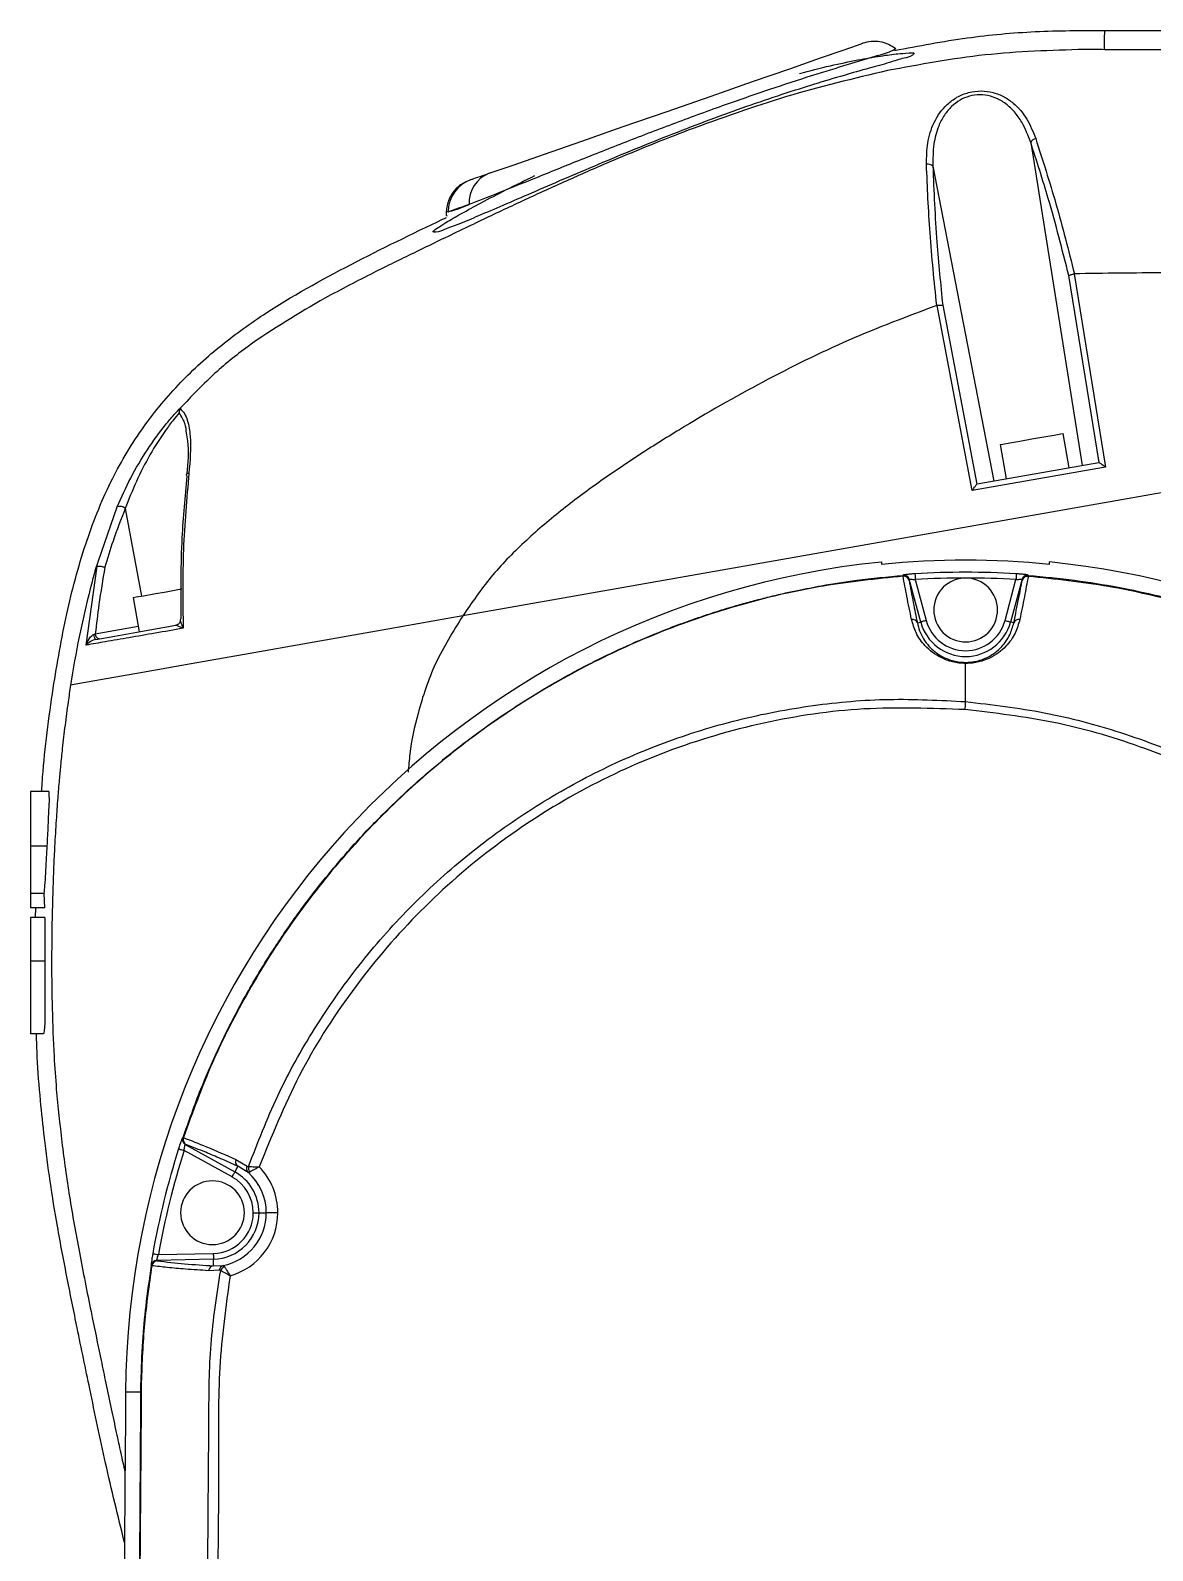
# Model space of a CAD drawing. Header units: millimetres. Extents: x 126 to 938, y 244 to 707.
# Drawn here: x 766.84 to 771.69, y 334.43 to 340.99 of the extents above; entities that cross this region are included whole.
import ezdxf

# ---------------------------------------------------------------- set-up
doc = ezdxf.new("R2010")
doc.units = ezdxf.units.MM

msp = doc.modelspace()

# ---------------------------------------------------------------- linework, layer by layer
at = {"color": 7, "linetype": 'Continuous', "lineweight": 25}
for p, q in [((771.4803, 340.9901), (780.3803, 340.9901)), ((772.007, 340.9057), (771.4794, 340.9069)), ((771.161, 340.5064), (771.3825, 339.1134)), ((770.7388, 340.4044), (771.002, 339.0463)), ((768.6471, 340.2076), (768.6391, 340.2074)), ((771.3486, 339.94), (771.4841, 339.1064)), ((776.795, 339.8901), (768.7105, 338.4646)), ((771.4565, 339.1257), (771.3254, 339.9323)), ((770.9089, 339.005), (770.7569, 339.8039)), ((770.7814, 339.8045), (770.9282, 339.0326)), ((771.3276, 339.1038), (771.3016, 339.2515)), ((771.0568, 339.056), (771.0308, 339.2037)), ((771.4841, 339.1064), (770.9089, 339.005)), ((770.9296, 339.0336), (771.4548, 339.1262)), ((767.1246, 338.6609), (767.219, 338.9352)), ((767.2541, 338.9279), (767.3241, 338.5502)), ((770.5177, 338.6971), (770.5177, 338.6869)), ((771.2429, 338.6869), (771.2429, 338.6971)), ((767.0851, 338.3384), (767.1322, 338.6792)), ((770.6101, 338.6358), (770.6099, 338.639)), ((771.1507, 338.6391), (771.1504, 338.6351)), ((770.6863, 338.4381), (770.637, 338.6223)), ((770.6631, 338.6211), (770.7104, 338.4446)), ((771.0502, 338.4446), (771.0975, 338.6211)), ((771.1237, 338.6223), (771.0743, 338.4381)), ((767.2885, 338.5439), (767.3146, 338.3961)), ((767.4949, 338.4529), (767.4925, 338.4508)), ((770.6719, 338.4343), (770.6863, 338.4381)), ((771.088, 338.4345), (771.0743, 338.4381)), ((767.117, 338.3838), (767.1244, 338.3876)), ((767.1244, 338.3876), (767.3103, 338.4203)), ((770.8803, 338.0948), (770.8803, 338.2593)), ((766.8446, 337.7067), (766.8446, 337.4716)), ((766.9245, 337.7067), (766.8446, 337.7067)), ((766.9172, 337.4716), (766.8446, 337.4716)), ((766.8446, 337.4716), (766.8446, 337.2667)), ((766.9046, 337.2667), (766.8446, 337.2667)), ((766.8446, 337.2667), (766.8446, 337.2051)), ((766.9064, 337.2051), (766.9046, 337.2667)), ((766.9064, 337.2051), (766.8446, 337.2051)), ((766.867, 337.1633), (766.8681, 337.2051)), ((766.8446, 337.1633), (766.8446, 336.9752)), ((766.9068, 337.1633), (766.8446, 337.1633)), ((766.9071, 336.9752), (766.8446, 336.9752)), ((766.8446, 336.9752), (766.8446, 336.6617)), ((766.9018, 336.6617), (766.8446, 336.6617)), ((767.7151, 336.0442), (767.5077, 336.1583)), ((767.513, 336.1839), (767.7272, 336.0661)), ((767.7404, 336.0902), (767.7272, 336.0661)), ((767.731, 336.1197), (767.7798, 336.0904)), ((767.7841, 336.0643), (767.7404, 336.0902)), ((767.8062, 335.8901), (767.8312, 335.8901)), ((767.8312, 335.8901), (767.8627, 335.8901)), ((767.9126, 335.8901), (767.8627, 335.8901)), ((767.6344, 335.6893), (767.3901, 335.6843)), ((767.3972, 335.7094), (767.6339, 335.7143)), ((767.635, 335.661), (767.6344, 335.6893)), ((767.6598, 335.6419), (767.6131, 335.6401)), ((767.635, 335.661), (767.6765, 335.6624)), ((767.3214, 335.1155), (767.2553, 335.116)), ((767.2535, 334.873), (767.1981, 327.1148))]:
    msp.add_line(p, q, dxfattribs=at)
at = {"color": 7, "linetype": 'Continuous', "lineweight": 25, "flags": 128}
for points in [[(771.4794, 340.9069), (771.4799, 340.9535), (771.4803, 340.9901)], [(768.8249, 340.3739), (768.9272, 340.4095), (769.0625, 340.4566), (769.2239, 340.5128), (769.4027, 340.575), (769.5922, 340.6409), (769.7818, 340.7069), (769.9609, 340.7692), (770.121, 340.8249), (770.2535, 340.8711), (770.3524, 340.9055), (770.4142, 340.927), (770.4361, 340.9346), (770.4339, 340.9338)], [(768.7467, 340.3467), (768.7518, 340.3485), (768.7582, 340.3507), (768.766, 340.3535), (768.7752, 340.3566), (768.7857, 340.3603), (768.7974, 340.3644), (768.8105, 340.3689), (768.8249, 340.3739)], [(768.7376, 340.2391), (768.721, 340.2333), (768.7058, 340.228), (768.6922, 340.2233), (768.6801, 340.219), (768.6695, 340.2154), (768.6605, 340.2122), (768.653, 340.2096), (768.6471, 340.2076)], [(771.0308, 339.2037), (771.0411, 339.2055), (771.0704, 339.2107), (771.1144, 339.2185), (771.1662, 339.2276), (771.218, 339.2367), (771.2619, 339.2445), (771.2913, 339.2497), (771.3016, 339.2515)], [(767.5213, 339.0673), (767.5193, 339.0692), (767.5181, 339.0712), (767.5178, 339.0732), (767.5184, 339.0751), (767.5199, 339.0769), (767.5221, 339.0784), (767.5251, 339.0796), (767.5287, 339.0806)], [(770.6616, 338.6461), (770.6616, 338.6454), (770.6617, 338.6439), (770.6619, 338.6415), (770.6621, 338.6384), (770.6623, 338.6347), (770.6626, 338.6305), (770.6628, 338.6259), (770.6631, 338.6211)], [(771.099, 338.6461), (771.099, 338.6454), (771.0989, 338.6439), (771.0987, 338.6415), (771.0985, 338.6384), (771.0983, 338.6347), (771.0981, 338.6305), (771.0978, 338.6259), (771.0975, 338.6211)], [(767.2885, 338.5439), (767.2886, 338.5439), (767.3012, 338.5461), (767.3324, 338.5516), (767.3776, 338.5596), (767.4298, 338.5688), (767.4811, 338.5778), (767.498, 338.5808)], [(768.7105, 338.4646), (768.3877, 338.4077), (768.0695, 338.3516), (767.7595, 338.2969), (767.5378, 338.2578), (767.3277, 338.2208), (767.1467, 338.1888), (767.0742, 338.1761), (767.018, 338.1662)], [(770.7104, 338.4446), (770.7058, 338.4434), (770.7014, 338.4422), (770.6973, 338.4411), (770.6937, 338.4401), (770.6907, 338.4393), (770.6884, 338.4387), (770.6869, 338.4383), (770.6863, 338.4381)], [(771.0502, 338.4446), (771.0548, 338.4434), (771.0592, 338.4422), (771.0633, 338.4411), (771.067, 338.4401), (771.07, 338.4393), (771.0722, 338.4387), (771.0737, 338.4383), (771.0743, 338.4381)], [(767.141, 338.3655), (767.1385, 338.3656), (767.136, 338.3666), (767.1335, 338.3684), (767.1311, 338.3711), (767.1289, 338.3745), (767.1271, 338.3785), (767.1255, 338.3829), (767.1244, 338.3876)], [(767.1267, 338.363), (767.2086, 338.3775), (767.3044, 338.3944), (767.4729, 338.4241)], [(767.4729, 338.4241), (767.4772, 338.4253), (767.4778, 338.4255)], [(770.8776, 338.0603), (770.8792, 338.081), (770.8803, 338.0948)], [(767.4839, 336.1659), (767.4845, 336.1657), (767.486, 336.1652), (767.4882, 336.1645), (767.4912, 336.1635), (767.4948, 336.1624), (767.4988, 336.1611), (767.5032, 336.1598), (767.5077, 336.1583)], [(767.7151, 336.0442), (767.7174, 336.0484), (767.7196, 336.0524), (767.7217, 336.0561), (767.7235, 336.0594), (767.725, 336.0621), (767.7261, 336.0642), (767.7269, 336.0655), (767.7272, 336.0661)], [(767.3726, 335.7138), (767.3733, 335.7137), (767.3748, 335.7134), (767.3771, 335.713), (767.3802, 335.7125), (767.3839, 335.7118), (767.388, 335.7111), (767.3926, 335.7103), (767.3972, 335.7094)], [(767.6339, 335.7143), (767.634, 335.7095), (767.6341, 335.7049), (767.6342, 335.7007), (767.6343, 335.6969), (767.6343, 335.6938), (767.6344, 335.6915), (767.6344, 335.6899), (767.6344, 335.6893)], [(767.2553, 335.116), (767.2543, 334.9799), (767.2535, 334.873)], [(767.3225, 335.1218), (767.3225, 335.1183), (767.3225, 335.1157)], [(767.3, 332.1174), (767.3117, 333.7603), (767.3163, 334.4057), (767.3209, 335.0511)], [(767.322, 335.0511), (767.3113, 333.5843), (767.3007, 332.1174)]]:
    msp.add_lwpolyline(points, dxfattribs=at)
at = {"color": 7, "linetype": 'Continuous', "lineweight": 25}
for centre, radius, start, end in [((771.1881, 340.4946), 0.0296, 100.66061, 156.40261), ((770.7172, 340.3827), 0.0306, 45.13985, 101.22776), ((768.796, 340.2063), 0.1488, 109.32003, 179.49871), ((768.8739, 340.2465), 0.1366, 111.0594, 183.12292), ((767.2296, 338.8984), 0.0383, 50.21321, 106.0663), ((770.8803, 335.0901), 3.6251, 95.74034, 179.59081), ((770.8803, 335.0901), 3.615, 84.24351, 95.75649), ((770.8803, 335.0901), 3.6252, 7.2439, 84.25952), ((770.6117, 338.6141), 0.025, 15.08413, 94.28289), ((770.6129, 338.6117), 0.0242, 17.38197, 96.53646), ((770.6128, 338.6158), 0.025, 15.07544, 94.27301), ((770.8803, 335.09), 3.5628, 86.48068, 93.51932), ((770.8803, 335.0897), 3.5381, 86.48098, 93.51902), ((771.1478, 338.6158), 0.025, 85.72699, 164.92456), ((771.1474, 338.6112), 0.024, 82.75874, 162.07907), ((771.1489, 338.6141), 0.025, 85.71088, 164.9221), ((770.8803, 338.4901), 0.1375, 337.47793, 157.47712), ((770.8803, 338.4901), 0.1375, 157.47793, 337.47712), ((770.65, 338.4265), 0.0232, 19.61775, 97.7701), ((770.8803, 338.4901), 0.2008, 195.00004, 344.99996), ((770.8803, 338.4901), 0.1759, 194.99965, 345.00035), ((771.1099, 338.4264), 0.0233, 79.48469, 159.90954), ((767.1443, 338.3839), 0.0273, 180.12647, 229.82505), ((767.5251, 336.2058), 0.025, 161.67487, 241.08691), ((767.5272, 336.2065), 0.025, 161.64371, 241.09645), ((767.5282, 336.2059), 0.0248, 160.84436, 240.01245), ((770.8804, 335.0901), 3.5627, 162.42536, 169.91725), ((770.8798, 335.0902), 3.5372, 162.42487, 169.9179), ((767.7532, 336.1106), 0.024, 157.6166, 237.99196), ((767.8002, 336.0803), 0.0227, 153.87724, 224.8571), ((767.8145, 336.0838), 0.0292, 169.53317, 218.50507), ((767.6303, 335.8901), 0.2823, 359.99896, 44.43523), ((767.6303, 335.8901), 0.1375, 360, 180), ((767.6303, 335.8901), 0.1758, 359.99762, 61.17226), ((767.6303, 335.8901), 0.2008, 359.99952, 61.17191), ((767.6303, 335.8901), 0.2324, 0.00064, 48.55997), ((767.6303, 335.8901), 0.1375, 180, 0), ((767.6303, 335.8901), 0.1759, 271.17103, 0.00136), ((767.6303, 335.8901), 0.2008, 271.17133, 359.99996), ((767.6303, 335.8901), 0.2324, 281.46393, 0.00067), ((767.6303, 335.8901), 0.2823, 285.60352, 0.00013), ((767.3906, 335.6593), 0.025, 91.24873, 170.6629), ((767.3922, 335.6577), 0.025, 91.24686, 170.693), ((767.3932, 335.6578), 0.0248, 92.24809, 171.38398), ((767.6368, 335.6372), 0.0239, 94.38848, 172.94596), ((767.6825, 335.6405), 0.0227, 105.21229, 176.25805), ((767.6932, 335.6302), 0.0293, 111.64952, 160.42973), ((767.3234, 335.1728), 0.0142, 264.07677, 268.59936), ((767.3226, 335.1129), 0.00886, 90.38258, 97.59213), ((767.3226, 335.1092), 0.00647, 91.24144, 101.15225), ((767.3222, 335.0652), 0.0142, 264.74779, 269.20219)]:
    msp.add_arc(centre, radius, start, end, dxfattribs=at)
for points, knots in [([(770.5733, 340.9038), (770.6775, 340.9235), (770.8785, 340.9614), (771.1821, 340.9893), (771.3804, 340.9898), (771.4803, 340.9901)], [0, 0, 0, 0, 0.348617, 0.671627, 1, 1, 1, 1]), ([(770.5785, 340.9105), (770.5682, 340.9175), (770.5474, 340.9317), (770.5105, 340.9422), (770.4722, 340.9443), (770.4479, 340.9378), (770.436, 340.9345)], [0, 0, 0, 0, 0.246588, 0.500742, 0.754508, 1, 1, 1, 1]), ([(770.1634, 340.8045), (770.2079, 340.8159), (770.2913, 340.8372), (770.409, 340.862), (770.5034, 340.8786), (770.5841, 340.89), (770.6195, 340.8917), (770.6653, 340.8951), (770.6415, 340.8744), (770.607, 340.8703), (770.5434, 340.8478), (770.4573, 340.8257), (770.349, 340.7943), (770.2233, 340.7569), (770.0829, 340.7122), (769.9322, 340.661), (769.7747, 340.6041), (769.614, 340.5426), (769.4534, 340.4781), (769.2969, 340.413), (769.1485, 340.3497), (769.0117, 340.2905), (768.8896, 340.2373), (768.7846, 340.1929), (768.7023, 340.1569), (768.6374, 340.1356), (768.6072, 340.1191), (768.5751, 340.1202), (768.6121, 340.1448), (768.6412, 340.1641), (768.7111, 340.204), (768.795, 340.2495), (768.902, 340.3052), (768.9796, 340.3434), (769.0211, 340.3639)], [0, 0, 0, 0, 0.042786, 0.080253, 0.111004, 0.134499, 0.149704, 0.156343, 0.159665, 0.171582, 0.191866, 0.220179, 0.255194, 0.296463, 0.34235, 0.39227, 0.444541, 0.498142, 0.552441, 0.605548, 0.655776, 0.702611, 0.744185, 0.779886, 0.808258, 0.828834, 0.840818, 0.844356, 0.850631, 0.865536, 0.888637, 0.919396, 0.956874, 1, 1, 1, 1]), ([(770.5781, 340.9104), (770.5717, 340.9069), (770.5436, 340.8917), (770.4728, 340.8748), (770.3603, 340.8383), (770.2082, 340.7925), (770.0272, 340.733), (769.826, 340.6633), (769.6148, 340.5859), (769.4039, 340.505), (769.2031, 340.4254), (769.0218, 340.3523), (768.869, 340.2903), (768.7771, 340.2545), (768.7376, 340.2391)], [0, 0, 0, 0, 0.011241, 0.048819, 0.110315, 0.192709, 0.291671, 0.401887, 0.518636, 0.635895, 0.747542, 0.849174, 0.934992, 1, 1, 1, 1]), ([(771.3921, 340.908), (771.249, 340.9037), (770.9636, 340.8952), (770.6829, 340.8428), (770.543, 340.8167)], [0, 0, 0, 0, 0.501355, 1, 1, 1, 1]), ([(770.5744, 340.9066), (770.5756, 340.9079), (770.5768, 340.9093), (770.5759, 340.9104), (770.5759, 340.9104)], [0, 0, 0, 0, 0.963733, 1, 1, 1, 1]), ([(771.4794, 340.9069), (771.4663, 340.9072), (771.4372, 340.9078), (771.4081, 340.9079), (771.3921, 340.908)], [0, 0, 0, 0, 0.449571, 1, 1, 1, 1]), ([(770.543, 340.8167), (770.3971, 340.7821), (770.1055, 340.713), (769.8238, 340.6104), (769.683, 340.5592)], [0, 0, 0, 0, 0.500077, 1, 1, 1, 1]), ([(770.7113, 340.4127), (770.7119, 340.4434), (770.7131, 340.5049), (770.7403, 340.5959), (770.7875, 340.6635), (770.8426, 340.7039), (770.8927, 340.7242), (770.9468, 340.7311), (770.9992, 340.724), (771.0462, 340.7053), (771.0984, 340.6695), (771.1487, 340.609), (771.1713, 340.5521), (771.1826, 340.5237)], [0, 0, 0, 0, 0.118457, 0.237286, 0.3627, 0.4296, 0.499579, 0.569939, 0.638053, 0.702359, 0.763836, 0.88179, 1, 1, 1, 1]), ([(771.161, 340.5064), (771.1498, 340.5364), (771.1353, 340.5751), (771.1079, 340.6171), (771.0916, 340.6381), (771.0677, 340.6632), (771.034, 340.6889), (770.9884, 340.708), (770.9416, 340.7142), (770.8965, 340.708), (770.8549, 340.6904), (770.8179, 340.6625), (770.7922, 340.6314), (770.7748, 340.602), (770.7563, 340.5614), (770.7391, 340.4951), (770.7389, 340.4364), (770.7388, 340.4044)], [0, 0, 0, 0, 0.129957, 0.168261, 0.204382, 0.23855, 0.309775, 0.37566, 0.438524, 0.500352, 0.559456, 0.621399, 0.687831, 0.723344, 0.760669, 0.869661, 1, 1, 1, 1]), ([(769.683, 340.5592), (769.6288, 340.5383), (769.5203, 340.4964), (769.413, 340.4514), (769.3594, 340.4289)], [0, 0, 0, 0, 0.499553, 1, 1, 1, 1]), ([(771.3254, 339.9323), (771.2974, 340.0435), (771.2486, 340.2366), (771.1871, 340.4261), (771.161, 340.5064)], [0, 0, 0, 0, 0.575835, 1, 1, 1, 1]), ([(771.1826, 340.5237), (771.2127, 340.4302), (771.2746, 340.2375), (771.324, 340.0412), (771.3494, 339.9401)], [0, 0, 0, 0, 0.485033, 1, 1, 1, 1]), ([(769.3594, 340.4289), (769.3293, 340.416), (769.2691, 340.3902), (769.1791, 340.3505), (769.0893, 340.3102), (768.9998, 340.2691), (768.9105, 340.2275), (768.8213, 340.1854), (768.7293, 340.1415), (768.6217, 340.0896), (768.4859, 340.0235), (768.3118, 339.9392), (768.1852, 339.8723), (768.1156, 339.8354)], [0, 0, 0, 0, 0.071259, 0.142594, 0.213987, 0.285438, 0.356942, 0.428491, 0.500082, 0.578895, 0.688439, 0.828698, 1, 1, 1, 1]), ([(770.7556, 339.8036), (770.7449, 339.9077), (770.724, 340.1103), (770.7154, 340.3138), (770.7113, 340.4127)], [0, 0, 0, 0, 0.513999, 1, 1, 1, 1]), ([(770.7388, 340.4044), (770.7434, 340.295), (770.7518, 340.0946), (770.7722, 339.8951), (770.7814, 339.8045)], [0, 0, 0, 0, 0.545891, 1, 1, 1, 1]), ([(768.7408, 340.3438), (768.7271, 340.3381), (768.7061, 340.3293), (768.6829, 340.3095), (768.6703, 340.2949), (768.6618, 340.2822), (768.6543, 340.2689), (768.6435, 340.2447), (768.6408, 340.2223), (768.639, 340.2074)], [0, 0, 0, 0, 0.245261, 0.374266, 0.500609, 0.563919, 0.627402, 0.754195, 1, 1, 1, 1]), ([(768.6391, 340.2092), (768.6391, 340.2088), (768.6391, 340.2078), (768.639, 340.2062), (768.6388, 340.2029), (768.6387, 340.1986), (768.638, 340.1923), (768.6414, 340.1909), (768.643, 340.1903)], [0, 0, 0, 0, 0.056553, 0.140418, 0.222925, 0.532051, 0.7841, 1, 1, 1, 1]), ([(768.6471, 340.2076), (768.6581, 340.2106), (768.6889, 340.2189), (768.7185, 340.2312), (768.7376, 340.2391)], [0, 0, 0, 0, 0.354518, 1, 1, 1, 1]), ([(766.9427, 338.1529), (766.9606, 338.26), (766.9957, 338.4695), (767.0755, 338.7678), (767.1808, 339.0364), (767.3167, 339.2672), (767.4761, 339.462), (767.6549, 339.6263), (767.902, 339.8057), (768.2286, 339.9841), (768.4966, 340.1152), (768.6348, 340.1807), (768.6406, 340.1835)], [0, 0, 0, 0, 0.115916, 0.226686, 0.329057, 0.422906, 0.51128, 0.596831, 0.681382, 0.836686, 0.993155, 1, 1, 1, 1]), ([(771.3254, 339.9323), (771.3268, 339.9331), (771.33, 339.935), (771.3359, 339.9368), (771.3422, 339.9386), (771.3466, 339.9396), (771.3486, 339.94)], [0, 0, 0, 0, 0.190178, 0.457826, 0.741861, 1, 1, 1, 1]), ([(771.3494, 339.9401), (771.3493, 339.9401), (771.349, 339.9401), (771.3487, 339.9401), (771.3486, 339.94)], [0, 0, 0, 0, 0.562328, 1, 1, 1, 1]), ([(775.8273, 339.9066), (775.727, 339.908), (775.5191, 339.9108), (775.1963, 339.9148), (774.8517, 339.9187), (774.4853, 339.9225), (774.0971, 339.9262), (773.7127, 339.9296), (773.3285, 339.9327), (772.9428, 339.9357), (772.5449, 339.9388), (772.1407, 339.941), (771.7447, 339.946), (771.4793, 339.9421), (771.3494, 339.9401)], [0, 0, 0, 0, 0.067217, 0.139304, 0.21626, 0.298086, 0.384782, 0.476348, 0.555603, 0.642178, 0.734728, 0.822185, 0.912968, 1, 1, 1, 1]), ([(768.1156, 339.8354), (768.0026, 339.7694), (767.8332, 339.6704), (767.6287, 339.506), (767.5389, 339.4109), (767.4939, 339.3631)], [0, 0, 0, 0, 0.500156, 0.749291, 1, 1, 1, 1]), ([(770.7556, 339.8036), (770.6283, 339.7558), (770.3722, 339.6596), (770.0032, 339.4759), (769.7027, 339.3054), (769.4686, 339.1577), (769.2971, 339.0421), (769.131, 338.9186), (768.9736, 338.7838), (768.8273, 338.6355), (768.7493, 338.5214), (768.7105, 338.4646)], [0, 0, 0, 0, 0.164632, 0.330932, 0.498387, 0.582682, 0.666031, 0.748752, 0.833074, 0.916809, 1, 1, 1, 1]), ([(770.7569, 339.8039), (770.7567, 339.8039), (770.7562, 339.8038), (770.7558, 339.8037), (770.7556, 339.8036)], [0, 0, 0, 0, 0.560284, 1, 1, 1, 1]), ([(770.7569, 339.8039), (770.7595, 339.8043), (770.7646, 339.8049), (770.7713, 339.8053), (770.7769, 339.8054), (770.78, 339.8048), (770.7814, 339.8045)], [0, 0, 0, 0, 0.316489, 0.622865, 0.821935, 1, 1, 1, 1]), ([(767.219, 338.9352), (767.2378, 338.9769), (767.2759, 339.0615), (767.3463, 339.1799), (767.4113, 339.2697), (767.4612, 339.3293), (767.484, 339.3532), (767.4937, 339.3633)], [0, 0, 0, 0, 0.268044, 0.543995, 0.806463, 0.917661, 1, 1, 1, 1]), ([(767.4904, 339.3592), (767.4892, 339.3566), (767.4865, 339.3505), (767.4867, 339.3439), (767.4869, 339.3401)], [0, 0, 0, 0, 0.436383, 1, 1, 1, 1]), ([(767.4939, 339.3631), (767.4933, 339.3625), (767.4921, 339.3612), (767.491, 339.3599), (767.4904, 339.3592)], [0, 0, 0, 0, 0.500081, 1, 1, 1, 1]), ([(767.4904, 339.3592), (767.4971, 339.3523), (767.5111, 339.3378), (767.5269, 339.2965), (767.5403, 339.2102), (767.5334, 339.1336), (767.5287, 339.0806)], [0, 0, 0, 0, 0.098434, 0.207194, 0.450752, 1, 1, 1, 1]), ([(767.4868, 339.3401), (767.4783, 339.3301), (767.4575, 339.3056), (767.4137, 339.2464), (767.3583, 339.1589), (767.3002, 339.0463), (767.2694, 338.967), (767.2541, 338.9279)], [0, 0, 0, 0, 0.083071, 0.202564, 0.463954, 0.735333, 1, 1, 1, 1]), ([(767.5185, 339.2534), (767.5172, 339.2664), (767.5141, 339.2978), (767.4969, 339.3245), (767.4868, 339.3401)], [0, 0, 0, 0, 0.413108, 1, 1, 1, 1]), ([(767.5215, 339.0777), (767.5259, 339.1251), (767.5313, 339.1842), (767.5206, 339.2421), (767.5185, 339.2534)], [0, 0, 0, 0, 0.803725, 1, 1, 1, 1]), ([(771.4548, 339.1262), (771.4551, 339.1262), (771.4558, 339.1262), (771.4563, 339.1259), (771.4565, 339.1257)], [0, 0, 0, 0, 0.5215556, 1, 1, 1, 1]), ([(771.4841, 339.1064), (771.4808, 339.1088), (771.4744, 339.1133), (771.4662, 339.119), (771.4604, 339.1231), (771.4576, 339.125), (771.4565, 339.1257)], [0, 0, 0, 0, 0.3645655, 0.6972407, 0.8891532, 1, 1, 1, 1]), ([(767.4949, 338.4529), (767.4945, 338.5695), (767.4938, 338.7747), (767.513, 338.979), (767.5213, 339.0673)], [0, 0, 0, 0, 0.568042, 1, 1, 1, 1]), ([(767.5287, 339.0806), (767.519, 338.9708), (767.4993, 338.748), (767.5023, 338.5244), (767.5038, 338.411)], [0, 0, 0, 0, 0.492892, 1, 1, 1, 1]), ([(770.9089, 339.005), (770.9112, 339.0083), (770.9156, 339.0148), (770.9214, 339.023), (770.9255, 339.0288), (770.9275, 339.0316), (770.9282, 339.0326)], [0, 0, 0, 0, 0.364582, 0.697253, 0.889178, 1, 1, 1, 1]), ([(770.9282, 339.0326), (770.9284, 339.0329), (770.9288, 339.0333), (770.9294, 339.0335), (770.9296, 339.0336)], [0, 0, 0, 0, 0.595567, 1, 1, 1, 1]), ([(767.2541, 338.9279), (767.2357, 338.8814), (767.2027, 338.7981), (767.1771, 338.7121), (767.1658, 338.6742)], [0, 0, 0, 0, 0.557971, 1, 1, 1, 1]), ([(767.1248, 338.6608), (767.1209, 338.6475), (767.1132, 338.6209), (767.106, 338.5941), (767.1025, 338.5807)], [0, 0, 0, 0, 0.500293, 1, 1, 1, 1]), ([(767.1658, 338.6742), (767.1569, 338.6209), (767.1408, 338.5257), (767.1294, 338.4298), (767.1244, 338.3876)], [0, 0, 0, 0, 0.559153, 1, 1, 1, 1]), ([(767.1322, 338.6792), (767.1321, 338.6792), (767.1318, 338.679), (767.1311, 338.6783), (767.1295, 338.6757), (767.1273, 338.6697), (767.1257, 338.6642), (767.1248, 338.6608)], [0, 0, 0, 0, 0.023099, 0.054639, 0.148731, 0.472007, 1, 1, 1, 1]), ([(767.1322, 338.6792), (767.1341, 338.6795), (767.1374, 338.6799), (767.1423, 338.6795), (767.1471, 338.6789), (767.1522, 338.678), (767.1585, 338.6765), (767.163, 338.6751), (767.1658, 338.6742)], [0, 0, 0, 0, 0.165813, 0.287946, 0.432695, 0.588799, 0.739543, 1, 1, 1, 1]), ([(767.5035, 336.2144), (767.5281, 336.2841), (767.5717, 336.4077), (767.6402, 336.565), (767.6872, 336.6628), (767.7286, 336.7442), (767.7694, 336.8203), (767.8198, 336.9075), (767.8592, 336.9719), (767.8857, 337.0135), (767.909, 337.0494), (767.9351, 337.0886), (767.9769, 337.1492), (768.0409, 337.2374), (768.1262, 337.3461), (768.2154, 337.4503), (768.286, 337.5272), (768.3357, 337.5787), (768.3809, 337.6241), (768.4394, 337.681), (768.5104, 337.7461), (768.581, 337.8072), (768.6383, 337.8546), (768.7013, 337.9047), (768.7837, 337.9671), (768.8996, 338.0486), (769.0333, 338.134), (769.1692, 338.2121), (769.3022, 338.2813), (769.4417, 338.3469), (769.5624, 338.397), (769.657, 338.4326), (769.7186, 338.4545), (769.7807, 338.4753), (769.8431, 338.495), (769.9059, 338.5135), (769.969, 338.5308), (770.0324, 338.547), (770.0942, 338.5615), (770.1695, 338.5779), (770.2741, 338.598), (770.4257, 338.622), (770.5433, 338.6329), (770.6099, 338.639)], [0, 0, 0, 0, 0.053071, 0.094138, 0.123198, 0.131, 0.159749, 0.18525, 0.203319, 0.213956, 0.220726, 0.234044, 0.247812, 0.27361, 0.312289, 0.34708, 0.372087, 0.387309, 0.398495, 0.418117, 0.445938, 0.467646, 0.4852, 0.499356, 0.525528, 0.559444, 0.601102, 0.639453, 0.67197, 0.70886, 0.750122, 0.765794, 0.781466, 0.797138, 0.81281, 0.828483, 0.844155, 0.859827, 0.875499, 0.889731, 0.915225, 0.951982, 1, 1, 1, 1]), ([(770.6101, 338.6358), (770.4952, 338.6239), (770.2653, 338.6002), (769.926, 338.5219), (769.5948, 338.4129), (769.2753, 338.2709), (768.9715, 338.0987), (768.6867, 337.8978), (768.4234, 337.6706), (768.1834, 337.4187), (767.9688, 337.1444), (767.7827, 336.8505), (767.6241, 336.5408), (767.5446, 336.3232), (767.5048, 336.214)], [0, 0, 0, 0, 0.082995, 0.166061, 0.249825, 0.333358, 0.417011, 0.500596, 0.583545, 0.666651, 0.750403, 0.83355, 0.916491, 1, 1, 1, 1]), ([(770.6099, 338.639), (770.6101, 338.6393), (770.6104, 338.6399), (770.6108, 338.6405), (770.6109, 338.6407)], [0, 0, 0, 0, 0.559664, 1, 1, 1, 1]), ([(770.6469, 338.4495), (770.64, 338.4826), (770.6272, 338.5446), (770.6156, 338.6068), (770.6101, 338.6358)], [0, 0, 0, 0, 0.534489, 1, 1, 1, 1]), ([(770.6616, 338.6461), (770.6549, 338.6456), (770.642, 338.6448), (770.6263, 338.6431), (770.616, 338.6422), (770.6121, 338.6411), (770.6109, 338.6407)], [0, 0, 0, 0, 0.395749, 0.756462, 0.931626, 1, 1, 1, 1]), ([(771.1497, 338.6407), (771.1483, 338.6411), (771.1432, 338.6424), (771.1326, 338.6433), (771.1171, 338.6449), (771.1053, 338.6457), (771.099, 338.6461)], [0, 0, 0, 0, 0.08683, 0.305965, 0.626762, 1, 1, 1, 1]), ([(771.1504, 338.6351), (771.1449, 338.6057), (771.1334, 338.5438), (771.1208, 338.482), (771.1142, 338.4494)], [0, 0, 0, 0, 0.4730476, 1, 1, 1, 1]), ([(771.1497, 338.6407), (771.1499, 338.6404), (771.1502, 338.6399), (771.1506, 338.6393), (771.1507, 338.6391)], [0, 0, 0, 0, 0.559839, 1, 1, 1, 1]), ([(774.25, 336.2114), (774.2104, 336.32), (774.1308, 336.5379), (773.972, 336.8478), (773.7861, 337.1414), (773.5722, 337.4151), (773.3325, 337.6671), (773.0692, 337.8946), (772.7855, 338.0951), (772.4833, 338.2672), (772.1655, 338.4093), (771.8355, 338.5189), (771.4966, 338.5983), (771.2661, 338.6228), (771.1504, 338.6351)], [0, 0, 0, 0, 0.083135, 0.166911, 0.250069, 0.333011, 0.416548, 0.500086, 0.583049, 0.666253, 0.750076, 0.833248, 0.916299, 1, 1, 1, 1]), ([(771.1507, 338.6391), (771.2174, 338.6329), (771.3472, 338.6209), (771.5349, 338.5902), (771.7102, 338.5528), (771.8731, 338.5094), (772.0235, 338.462), (772.1541, 338.4145), (772.2782, 338.3643), (772.408, 338.3062), (772.5583, 338.2308), (772.7116, 338.1439), (772.8521, 338.0548), (772.969, 337.9732), (773.0784, 337.8908), (773.1864, 337.8028), (773.2984, 337.7035), (773.411, 337.5948), (773.5279, 337.4714), (773.6302, 337.3518), (773.7178, 337.2402), (773.8053, 337.1207), (773.9051, 336.9702), (774.0065, 336.7958), (774.0962, 336.6194), (774.1816, 336.4285), (774.2306, 336.2903), (774.2575, 336.2142)], [0, 0, 0, 0, 0.048085, 0.093588, 0.13651, 0.176852, 0.214611, 0.249788, 0.276657, 0.310711, 0.35195, 0.397371, 0.437264, 0.471396, 0.499765, 0.535611, 0.571456, 0.607301, 0.647979, 0.693489, 0.720342, 0.74986, 0.799906, 0.849951, 0.894688, 0.942054, 1, 1, 1, 1]), ([(767.1025, 338.5807), (767.0858, 338.5122), (767.0524, 338.375), (767.0295, 338.2358), (767.018, 338.1662)], [0, 0, 0, 0, 0.500066, 1, 1, 1, 1]), ([(770.637, 338.6223), (770.6368, 338.622), (770.6364, 338.6214), (770.636, 338.6208), (770.6359, 338.6206)], [0, 0, 0, 0, 0.560192, 1, 1, 1, 1]), ([(770.6359, 338.6206), (770.6359, 338.6204), (770.6359, 338.6198), (770.636, 338.6193), (770.636, 338.619)], [0, 0, 0, 0, 0.361635, 1, 1, 1, 1]), ([(770.636, 338.619), (770.642, 338.5866), (770.6534, 338.5249), (770.6659, 338.4634), (770.6719, 338.4343)], [0, 0, 0, 0, 0.525409, 1, 1, 1, 1]), ([(770.637, 338.6223), (770.6372, 338.6224), (770.6378, 338.6228), (770.6394, 338.6227), (770.6418, 338.6229), (770.6463, 338.6227), (770.6535, 338.6222), (770.6596, 338.6215), (770.6631, 338.6211)], [0, 0, 0, 0, 0.023994, 0.082238, 0.175423, 0.301431, 0.592631, 1, 1, 1, 1]), ([(771.088, 338.4345), (771.0954, 338.4705), (771.108, 338.5318), (771.1197, 338.5933), (771.1245, 338.6186)], [0, 0, 0, 0, 0.588359, 1, 1, 1, 1]), ([(771.0975, 338.6211), (771.101, 338.6215), (771.1071, 338.6222), (771.1144, 338.6227), (771.1188, 338.6229), (771.1212, 338.6227), (771.1228, 338.6228), (771.1235, 338.6224), (771.1237, 338.6223)], [0, 0, 0, 0, 0.407597, 0.698911, 0.824807, 0.917881, 0.976006, 1, 1, 1, 1]), ([(771.1247, 338.6206), (771.1245, 338.6209), (771.1242, 338.6215), (771.1238, 338.622), (771.1237, 338.6223)], [0, 0, 0, 0, 0.560382, 1, 1, 1, 1]), ([(771.1245, 338.6186), (771.1246, 338.6191), (771.1248, 338.6198), (771.1247, 338.6205), (771.1247, 338.6206)], [0, 0, 0, 0, 0.762065, 1, 1, 1, 1]), ([(767.4915, 338.4459), (767.4913, 338.4442), (767.491, 338.4403), (767.4884, 338.4344), (767.4838, 338.4286), (767.4792, 338.4263), (767.477, 338.4252)], [0, 0, 0, 0, 0.192425, 0.436319, 0.715107, 1, 1, 1, 1]), ([(767.4925, 338.4508), (767.4921, 338.45), (767.4913, 338.4484), (767.4915, 338.4467), (767.4916, 338.4458)], [0, 0, 0, 0, 0.489624, 1, 1, 1, 1]), ([(767.4916, 338.4458), (767.4916, 338.4455), (767.4915, 338.4418), (767.4952, 338.4298), (767.5002, 338.4189), (767.5038, 338.411)], [0, 0, 0, 0, 0.026483, 0.2934, 1, 1, 1, 1]), ([(768.7105, 338.4646), (768.6686, 338.3973), (768.5863, 338.2653), (768.5184, 338.0605), (768.4835, 337.9021), (768.4767, 337.8166), (768.4745, 337.7902)], [0, 0, 0, 0, 0.327981, 0.644165, 0.890105, 1, 1, 1, 1]), ([(770.8803, 338.2593), (770.8707, 338.2597), (770.8516, 338.2604), (770.8155, 338.2673), (770.763, 338.2864), (770.7067, 338.3288), (770.6644, 338.3883), (770.6524, 338.43), (770.6469, 338.4495)], [0, 0, 0, 0, 0.088962, 0.176435, 0.338175, 0.601627, 0.814037, 1, 1, 1, 1]), ([(770.6719, 338.4343), (770.6748, 338.4226), (770.6807, 338.3989), (770.6976, 338.3651), (770.7179, 338.3374), (770.7394, 338.3162), (770.7595, 338.3006), (770.7884, 338.2832), (770.8204, 338.2713), (770.8538, 338.2649), (770.8709, 338.2643), (770.8794, 338.264)], [0, 0, 0, 0, 0.1233534, 0.2517505, 0.3879047, 0.4762529, 0.5634065, 0.6492959, 0.8243745, 0.912193, 1, 1, 1, 1]), ([(770.8794, 338.264), (770.8876, 338.2643), (770.9042, 338.2648), (770.9289, 338.2693), (770.9531, 338.2765), (770.9799, 338.2882), (771.0086, 338.306), (771.0424, 338.3367), (771.0727, 338.3795), (771.0831, 338.4169), (771.088, 338.4345)], [0, 0, 0, 0, 0.085083, 0.170848, 0.257218, 0.344153, 0.471485, 0.602884, 0.812804, 1, 1, 1, 1]), ([(771.1142, 338.4494), (771.1085, 338.4293), (771.0963, 338.3868), (771.0532, 338.3271), (770.9969, 338.2856), (770.9451, 338.267), (770.9094, 338.2603), (770.8901, 338.2597), (770.8803, 338.2593)], [0, 0, 0, 0, 0.191333, 0.405412, 0.665677, 0.822899, 0.909358, 1, 1, 1, 1]), ([(767.5038, 338.411), (767.4636, 338.404), (767.3857, 338.3904), (767.2738, 338.371), (767.1744, 338.3539), (767.1128, 338.3432), (767.0851, 338.3384)], [0, 0, 0, 0, 0.287993, 0.558409, 0.801626, 1, 1, 1, 1]), ([(767.0851, 338.3384), (767.089, 338.3476), (767.0956, 338.3631), (767.1077, 338.3784), (767.1153, 338.3828), (767.117, 338.3838)], [0, 0, 0, 0, 0.5311501, 0.8963466, 1, 1, 1, 1]), ([(767.5038, 338.411), (767.4966, 338.4138), (767.4871, 338.4176), (767.4772, 338.4221), (767.4739, 338.4234), (767.4731, 338.4239), (767.4729, 338.4241)], [0, 0, 0, 0, 0.687675, 0.915441, 0.980333, 1, 1, 1, 1]), ([(767.1267, 338.363), (767.1227, 338.3619), (767.1146, 338.3598), (767.1001, 338.352), (767.091, 338.3438), (767.0851, 338.3384)], [0, 0, 0, 0, 0.251591, 0.512794, 1, 1, 1, 1]), ([(770.8794, 338.264), (770.8795, 338.2636), (770.8802, 338.2621), (770.8802, 338.2605), (770.8803, 338.2593)], [0, 0, 0, 0, 0.295041, 1, 1, 1, 1]), ([(766.8934, 337.7067), (766.8947, 337.7278), (766.904, 337.8772), (766.9248, 338.0255), (766.9427, 338.1529)], [0, 0, 0, 0, 0.1409929, 1, 1, 1, 1]), ([(767.018, 338.1662), (767.0144, 338.1419), (767.0057, 338.0842), (766.9937, 337.9927), (766.9831, 337.9013), (766.9751, 337.8229), (766.9685, 337.7521), (766.962, 337.6736), (766.9552, 337.5778), (766.9494, 337.4791), (766.9444, 337.3734), (766.9402, 337.2568), (766.9373, 337.1291), (766.9361, 337.0014), (766.9363, 336.8848), (766.9378, 336.8085), (766.9385, 336.7711)], [0, 0, 0, 0, 0.052701, 0.125125, 0.197707, 0.250146, 0.294006, 0.350266, 0.418922, 0.499979, 0.562458, 0.645797, 0.750005, 0.836374, 0.919696, 1, 1, 1, 1]), ([(767.7858, 336.0891), (767.8256, 336.1919), (767.9052, 336.3973), (768.0667, 336.6871), (768.2567, 336.9586), (768.4757, 337.2075), (768.7204, 337.4309), (768.9883, 337.6261), (769.2756, 337.7909), (769.5792, 337.9231), (769.8955, 338.0212), (770.2205, 338.0832), (770.5503, 338.112), (770.7701, 338.1005), (770.8803, 338.0948)], [0, 0, 0, 0, 0.083322, 0.166428, 0.250213, 0.333588, 0.416658, 0.500358, 0.583752, 0.666746, 0.750323, 0.833711, 0.916605, 1, 1, 1, 1]), ([(770.8776, 338.0603), (770.7319, 338.0657), (770.4409, 338.0765), (770.0069, 338.0116), (769.5873, 337.8889), (769.1896, 337.7041), (768.826, 337.4659), (768.5017, 337.179), (768.225, 336.8503), (767.9931, 336.4865), (767.8857, 336.2207), (767.8319, 336.0878)], [0, 0, 0, 0, 0.112035, 0.22371, 0.336068, 0.447587, 0.559985, 0.669582, 0.779705, 0.889816, 1, 1, 1, 1]), ([(772.3703, 329.0224), (772.4562, 329.1373), (772.6276, 329.3669), (772.8539, 329.7313), (773.0408, 330.1166), (773.1777, 330.5226), (773.262, 330.9432), (773.2974, 331.3698), (773.3916, 332.4326), (773.4853, 333.4804), (773.5722, 334.5134), (773.6124, 334.8928), (773.6168, 335.2774), (773.5678, 335.6606), (773.4699, 336.0355), (773.3243, 336.3946), (773.1331, 336.7315), (772.8998, 337.0414), (772.6289, 337.3182), (772.3241, 337.5574), (771.9909, 337.7556), (771.6348, 337.9072), (771.2618, 338.0153), (771.0059, 338.0453), (770.8776, 338.0603)], [0, 0, 0, 0, 0.040049, 0.080022, 0.119662, 0.15941, 0.199404, 0.239163, 0.278913, 0.497538, 0.533029, 0.56852, 0.604113, 0.64022, 0.676108, 0.712057, 0.74817, 0.784014, 0.820127, 0.856075, 0.891961, 0.928112, 0.963965, 1, 1, 1, 1]), ([(770.8803, 338.0948), (770.9939, 338.0815), (771.2203, 338.0549), (771.5517, 337.9665), (771.8714, 337.8442), (772.1748, 337.6856), (772.4584, 337.4939), (772.7185, 337.2715), (772.9517, 337.0212), (773.1553, 336.7462), (773.3269, 336.4501), (773.4635, 336.1364), (773.564, 335.8091), (773.6263, 335.4731), (773.6511, 335.133), (773.6325, 334.796), (773.6005, 334.4631), (773.5176, 333.4973), (773.4315, 332.4961), (773.3368, 331.4596), (773.3052, 331.0179), (773.2339, 330.5777), (773.1019, 330.1488), (772.911, 329.7414), (772.673, 329.3584), (772.4899, 329.12), (772.3985, 329.0009)], [0, 0, 0, 0, 0.031708, 0.0632, 0.094889, 0.126548, 0.158007, 0.189678, 0.221312, 0.252768, 0.284449, 0.316077, 0.347541, 0.379248, 0.41076, 0.441917, 0.472769, 0.503619, 0.710934, 0.751657, 0.7925, 0.833821, 0.875118, 0.916614, 0.958341, 1, 1, 1, 1]), ([(766.9172, 337.4716), (766.9188, 337.5016), (766.9218, 337.557), (766.9241, 337.6293), (766.9278, 337.6779), (766.9252, 337.7008), (766.9245, 337.7067)], [0, 0, 0, 0, 0.382465, 0.706586, 0.923228, 1, 1, 1, 1]), ([(766.9046, 337.2667), (766.9056, 337.2785), (766.9079, 337.3072), (766.9108, 337.3551), (766.914, 337.4116), (766.9161, 337.4511), (766.9172, 337.4716)], [0, 0, 0, 0, 0.172958, 0.420824, 0.69999, 1, 1, 1, 1]), ([(766.9068, 337.1633), (766.9069, 337.1388), (766.9072, 337.0761), (766.9071, 337.0134), (766.9071, 336.9752)], [0, 0, 0, 0, 0.391915, 1, 1, 1, 1]), ([(766.9071, 336.9752), (766.9071, 336.9483), (766.907, 336.9001), (766.9071, 336.8262), (766.906, 336.7568), (766.9077, 336.7001), (766.9031, 336.6697), (766.9018, 336.6617)], [0, 0, 0, 0, 0.257851, 0.460413, 0.706373, 0.922919, 1, 1, 1, 1]), ([(766.9385, 336.7711), (766.9406, 336.7021), (766.9442, 336.586), (766.953, 336.4702), (766.9565, 336.4231)], [0, 0, 0, 0, 0.593791, 1, 1, 1, 1]), ([(767.2506, 334.4682), (767.2227, 334.582), (767.1689, 334.8016), (767.1049, 335.1108), (767.0498, 335.3762), (767.0025, 335.6103), (766.9624, 335.8207), (766.9292, 336.0233), (766.9056, 336.204), (766.8866, 336.3829), (766.8748, 336.5323), (766.8717, 336.6283), (766.8706, 336.6617)], [0, 0, 0, 0, 0.157597, 0.304216, 0.424762, 0.522366, 0.625483, 0.713009, 0.798454, 0.870717, 0.955039, 1, 1, 1, 1]), ([(766.9565, 336.4231), (766.964, 336.3469), (766.979, 336.1921), (767.0123, 335.9572), (767.056, 335.7138), (767.1032, 335.4783), (767.142, 335.2905), (767.171, 335.1507), (767.1926, 335.0472), (767.214, 334.9468), (767.2337, 334.8558), (767.2466, 334.799), (767.2528, 334.7716)], [0, 0, 0, 0, 0.136841, 0.277783, 0.423818, 0.578617, 0.706857, 0.766472, 0.833658, 0.895904, 0.949745, 1, 1, 1, 1]), ([(767.5014, 336.2137), (767.5007, 336.2124), (767.4982, 336.2078), (767.4947, 336.1977), (767.4894, 336.1831), (767.4859, 336.1719), (767.4839, 336.1659)], [0, 0, 0, 0, 0.0868343, 0.3058912, 0.6267184, 1, 1, 1, 1]), ([(767.5014, 336.2137), (767.5018, 336.2138), (767.5025, 336.214), (767.5032, 336.2143), (767.5035, 336.2144)], [0, 0, 0, 0, 0.559254, 1, 1, 1, 1]), ([(767.5035, 336.2144), (767.5037, 336.2143), (767.5041, 336.2142), (767.5045, 336.2141), (767.5048, 336.214)], [0, 0, 0, 0, 0.383408, 1, 1, 1, 1]), ([(767.5048, 336.214), (767.5379, 336.2011), (767.6141, 336.1716), (767.6888, 336.1384), (767.731, 336.1197)], [0, 0, 0, 0, 0.435037, 1, 1, 1, 1]), ([(767.5077, 336.1583), (767.5082, 336.1618), (767.5091, 336.1679), (767.5104, 336.175), (767.5113, 336.1794), (767.512, 336.1817), (767.5124, 336.1832), (767.5129, 336.1838), (767.513, 336.1839)], [0, 0, 0, 0, 0.40728, 0.698853, 0.824616, 0.917657, 0.975923, 1, 1, 1, 1]), ([(767.5152, 336.1846), (767.5148, 336.1845), (767.5141, 336.1842), (767.5134, 336.184), (767.513, 336.1839)], [0, 0, 0, 0, 0.560044, 1, 1, 1, 1]), ([(767.5158, 336.1844), (767.5157, 336.1845), (767.5154, 336.1846), (767.5152, 336.1846), (767.5152, 336.1846)], [0, 0, 0, 0, 0.7285924, 1, 1, 1, 1]), ([(767.7404, 336.0902), (767.7156, 336.1013), (767.6694, 336.1219), (767.5947, 336.1537), (767.5443, 336.1733), (767.5158, 336.1844)], [0, 0, 0, 0, 0.3347045, 0.6230358, 1, 1, 1, 1]), ([(767.7798, 336.0904), (767.7808, 336.0898), (767.7827, 336.0886), (767.7848, 336.089), (767.7858, 336.0891)], [0, 0, 0, 0, 0.543868, 1, 1, 1, 1]), ([(767.7858, 336.0891), (767.7887, 336.089), (767.7954, 336.0889), (767.8063, 336.0886), (767.8188, 336.0883), (767.8275, 336.0879), (767.8319, 336.0878)], [0, 0, 0, 0, 0.191778, 0.43524, 0.709936, 1, 1, 1, 1]), ([(767.8319, 336.0878), (767.8279, 336.0857), (767.82, 336.0816), (767.8088, 336.0755), (767.7994, 336.0702), (767.7939, 336.0669), (767.7916, 336.0656)], [0, 0, 0, 0, 0.298118, 0.577134, 0.831918, 1, 1, 1, 1]), ([(767.7916, 336.0656), (767.7902, 336.0648), (767.7879, 336.0634), (767.7852, 336.064), (767.7841, 336.0643)], [0, 0, 0, 0, 0.5808387, 1, 1, 1, 1]), ([(767.3726, 335.7138), (767.3715, 335.7072), (767.3693, 335.6945), (767.3672, 335.6789), (767.3657, 335.6687), (767.3659, 335.6645), (767.3659, 335.6634)], [0, 0, 0, 0, 0.395927, 0.756522, 0.931633, 1, 1, 1, 1]), ([(767.3901, 335.6843), (767.39, 335.6845), (767.3898, 335.6852), (767.3902, 335.6868), (767.3906, 335.6891), (767.3918, 335.6935), (767.394, 335.7003), (767.396, 335.7061), (767.3972, 335.7094)], [0, 0, 0, 0, 0.024104, 0.082473, 0.175701, 0.301561, 0.593093, 1, 1, 1, 1]), ([(767.3901, 335.6843), (767.3904, 335.684), (767.3909, 335.6835), (767.3914, 335.6829), (767.3916, 335.6827)], [0, 0, 0, 0, 0.560011, 1, 1, 1, 1]), ([(767.3916, 335.6827), (767.3917, 335.6827), (767.3919, 335.6826), (767.3921, 335.6826), (767.3922, 335.6825)], [0, 0, 0, 0, 0.3909, 1, 1, 1, 1]), ([(767.3922, 335.6825), (767.4314, 335.678), (767.5122, 335.6686), (767.5933, 335.6636), (767.635, 335.661)], [0, 0, 0, 0, 0.485595, 1, 1, 1, 1]), ([(767.3219, 335.1587), (767.3239, 335.2175), (767.3277, 335.3271), (767.3429, 335.4951), (767.3589, 335.6036), (767.3675, 335.6617)], [0, 0, 0, 0, 0.349075, 0.651208, 1, 1, 1, 1]), ([(767.3687, 335.6615), (767.3567, 335.5783), (767.3325, 335.4115), (767.3262, 335.2431), (767.323, 335.1586)], [0, 0, 0, 0, 0.498567, 1, 1, 1, 1]), ([(767.3675, 335.6617), (767.3672, 335.662), (767.3667, 335.6626), (767.3662, 335.6631), (767.3659, 335.6634)], [0, 0, 0, 0, 0.559132, 1, 1, 1, 1]), ([(767.3687, 335.6615), (767.3684, 335.6615), (767.368, 335.6616), (767.3676, 335.6617), (767.3675, 335.6617)], [0, 0, 0, 0, 0.7326363, 1, 1, 1, 1]), ([(767.6131, 335.6401), (767.5802, 335.6422), (767.5205, 335.6459), (767.439, 335.6531), (767.3906, 335.6589), (767.3687, 335.6615)], [0, 0, 0, 0, 0.403882, 0.730406, 1, 1, 1, 1]), ([(767.5936, 332.064), (767.5984, 332.7305), (767.604, 333.5017), (767.6102, 334.3775), (767.6124, 334.6918), (767.6152, 335.0067), (767.6163, 335.3244), (767.6492, 335.5345), (767.6657, 335.64)], [0, 0, 0, 0, 0.558663, 0.646453, 0.734246, 0.822031, 0.910613, 1, 1, 1, 1]), ([(767.7063, 335.6182), (767.6881, 335.4865), (767.6518, 335.2236), (767.6592, 334.8256), (767.6533, 334.4289), (767.6511, 334.0319), (767.6448, 333.2474), (767.64, 332.5953), (767.6362, 332.0755)], [0, 0, 0, 0, 0.112268, 0.224222, 0.33619, 0.448158, 0.560126, 1, 1, 1, 1]), ([(767.6657, 335.64), (767.6647, 335.6408), (767.6629, 335.6421), (767.6607, 335.642), (767.6598, 335.6419)], [0, 0, 0, 0, 0.570001, 1, 1, 1, 1]), ([(767.7063, 335.6182), (767.7023, 335.6203), (767.6946, 335.6243), (767.6837, 335.6302), (767.6741, 335.6354), (767.6683, 335.6386), (767.6657, 335.64)], [0, 0, 0, 0, 0.2897239, 0.5642884, 0.807784, 1, 1, 1, 1]), ([(767.6765, 335.6624), (767.6776, 335.6621), (767.6803, 335.6613), (767.6816, 335.6588), (767.6824, 335.6574)], [0, 0, 0, 0, 0.419345, 1, 1, 1, 1]), ([(767.6824, 335.6574), (767.6837, 335.6552), (767.6869, 335.6495), (767.6918, 335.6413), (767.6984, 335.6304), (767.7032, 335.623), (767.7063, 335.6182)], [0, 0, 0, 0, 0.1684641, 0.4234502, 0.6271843, 1, 1, 1, 1]), ([(767.3214, 335.1217), (767.3215, 335.1286), (767.3216, 335.1409), (767.3218, 335.1533), (767.3219, 335.1587)], [0, 0, 0, 0, 0.5599874, 1, 1, 1, 1]), ([(767.323, 335.1586), (767.3229, 335.1517), (767.3227, 335.1395), (767.3226, 335.1272), (767.3225, 335.1218)], [0, 0, 0, 0, 0.559985, 1, 1, 1, 1]), ([(767.3209, 335.0511), (767.321, 335.0631), (767.3211, 335.0846), (767.3213, 335.1061), (767.3214, 335.1155)], [0, 0, 0, 0, 0.559993, 1, 1, 1, 1]), ([(767.3214, 335.1155), (767.3214, 335.1167), (767.3214, 335.1187), (767.3214, 335.1208), (767.3214, 335.1217)], [0, 0, 0, 0, 0.560141, 1, 1, 1, 1]), ([(767.3225, 335.1157), (767.3224, 335.1036), (767.3222, 335.0821), (767.3221, 335.0605), (767.322, 335.0511)], [0, 0, 0, 0, 0.56001, 1, 1, 1, 1])]:
    msp.add_open_spline(points, degree=3, knots=knots, dxfattribs=at)

doc.saveas('drawing.dxf')
